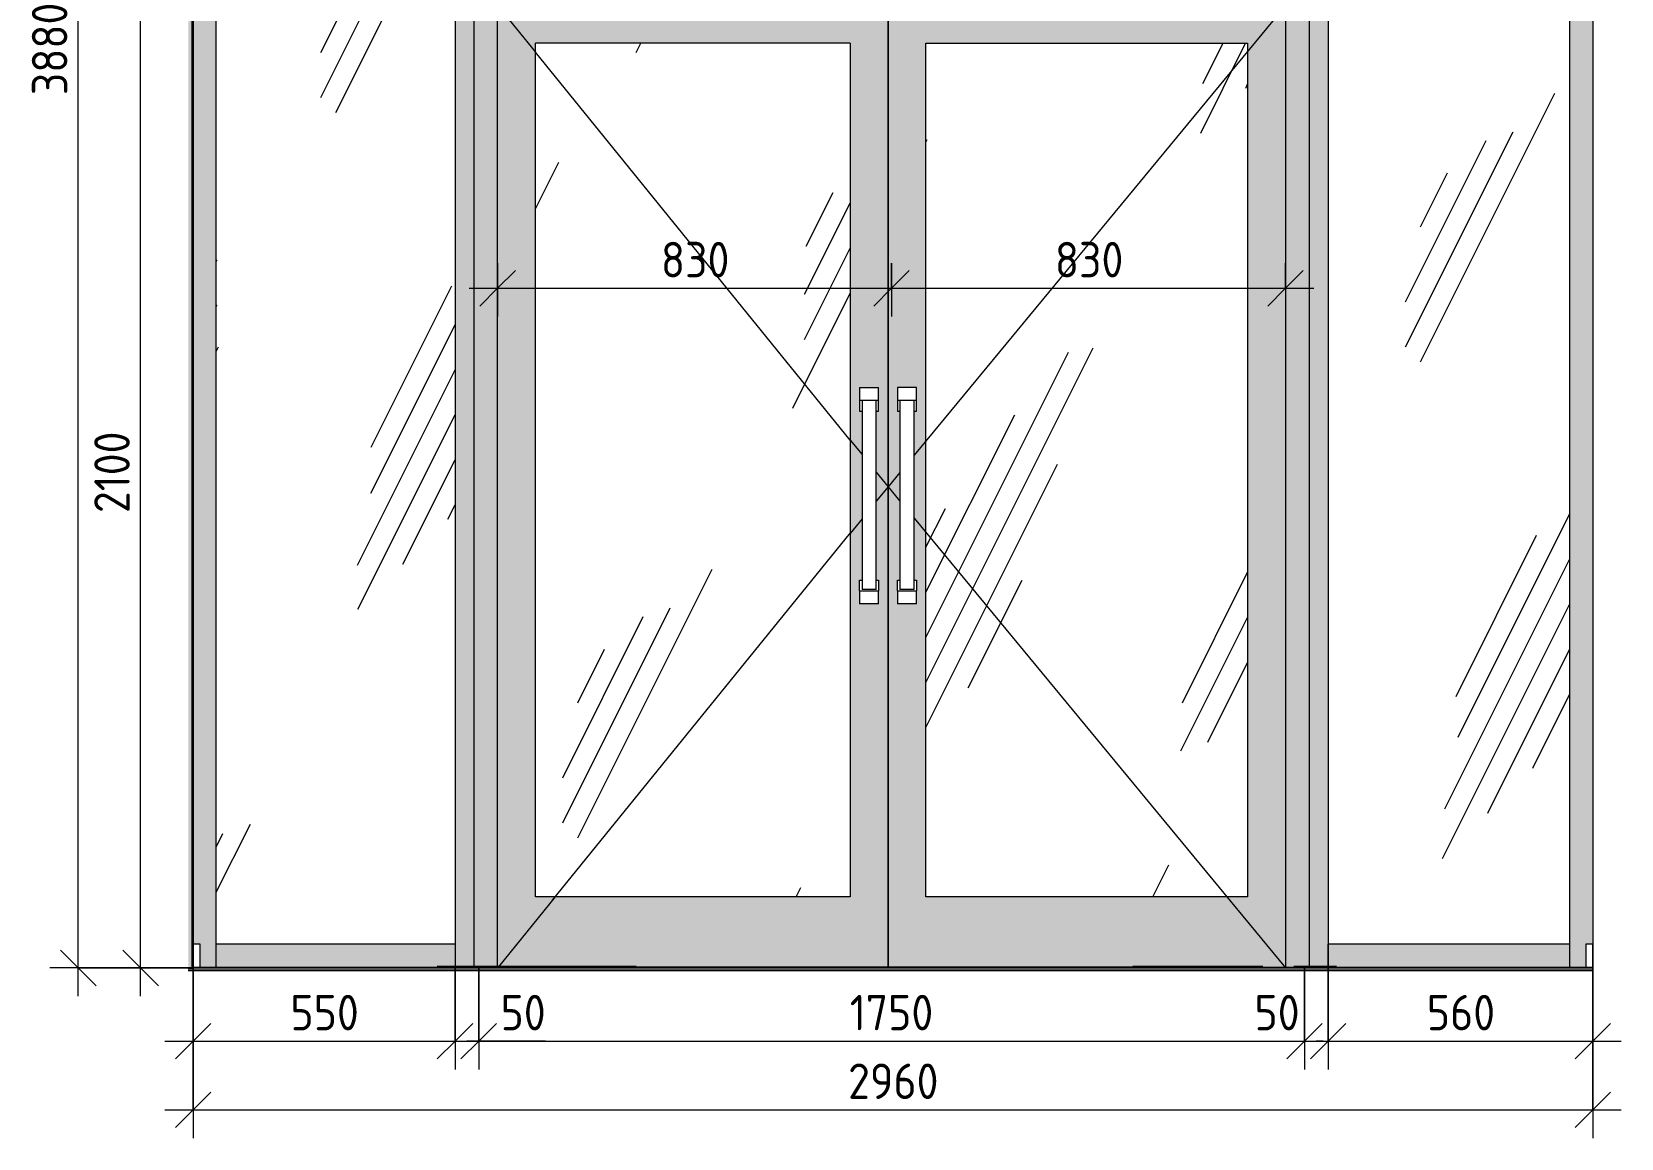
# Model space of a CAD drawing. Header units: millimetres. Extents: x 6259 to 26612, y 3838 to 8230.
# Drawn here: x 13268 to 16627, y 3840 to 6179 of the extents above; entities that cross this region are included whole.
import ezdxf

# ---------------------------------------------------------------- set-up
doc = ezdxf.new("R2010")
doc.units = ezdxf.units.MM
for name, color, linetype, lineweight in [('A-ANNO-DIMS', 7, 'Continuous', 9), ('A-ANNO-DIMS-50', 7, 'Continuous', 9), ('A-DETL', 7, 'Continuous', 9), ('A-DOOR', 7, 'Continuous', 9), ('A-FLOR', 7, 'Continuous', 9), ('A-GENM', 7, 'Continuous', 9), ('A-GLAZ-CURT', 7, 'Continuous', 9), ('A-GLAZ-CWMG', 7, 'Continuous', 9), ('I-WALL', 7, 'Continuous', 9)]:
    doc.layers.add(name, color=color, linetype=linetype, lineweight=lineweight)
for name, color, linetype, lineweight, true_color in [('A-DOOR-GLAZ', 7, 'Continuous', 9, 0x8080ff), ('A-FLOR-1', 7, 'Continuous', 9, 0x787878), ('A-FLOR-FNSH-1', 7, 'Continuous', 25, 0x3c3c3c), ('A-WALL-1', 7, 'Continuous', 25, 0x3c3c3c), ('A-WALL-FNSH-1', 7, 'Continuous', 25, 0x3c3c3c), ('I-WALL-1', 7, 'Continuous', 9, 0x787878)]:
    doc.layers.add(name, color=color, linetype=linetype, lineweight=lineweight, true_color=true_color)
doc.styles.add('ISOCPEUR', font='isocpeur.ttf', dxfattribs={"width": 0.9, "height": 75})
doc.dimstyles.new('ISO-1_5', dxfattribs={"dimscale": 304.8, "dimtxt": 74.698588, "dimasz": 0.246063, "dimexe": 0.19685, "dimexo": 0, "dimgap": 0, "dimtad": 1, "dimdec": 0, "dimrnd": 10, "dimzin": 0, "dimdsep": 46, "dimtxsty": 'ISOCPEUR', "dimblk1": 'OBLIQUE', "dimblk2": 'OBLIQUE', "dimsah": 1, "dimcen": 0.09, "dimdle": 0.19685, "dimazin": 0, "dimtfac": 1, "dimtdec": 4, "dimtix": 1, "dimtmove": 0, "dimatfit": 3, "dimfxl": 1, "dimtvp": 1, "dimtolj": 1, "dimtzin": 0, "dimarcsym": 2})
doc.dimstyles.new('ISO-1_5_1', dxfattribs={"dimscale": 304.8, "dimtxt": 74.698588, "dimasz": 0.246063, "dimexe": 0.19685, "dimexo": 0, "dimgap": 0, "dimtad": 1, "dimdec": 0, "dimrnd": 10, "dimzin": 0, "dimdsep": 46, "dimtxsty": 'ISOCPEUR', "dimblk1": 'OBLIQUE', "dimblk2": 'OBLIQUE', "dimsah": 1, "dimcen": 0.09, "dimdle": 0.19685, "dimazin": 0, "dimtfac": 1, "dimtdec": 4, "dimtix": 1, "dimtmove": 1, "dimatfit": 3, "dimfxl": 1, "dimtvp": 1, "dimtolj": 1, "dimtzin": 0, "dimarcsym": 2})
pattern_1 = [(63.435, (-9509.3, 63.5), (-511.17, 1533.5), [635, -381, 635, -381, -807.8]), (63.435, (-9509.3, 63.5), (-511.17, 1533.5), [-2032, 254, -553.8]), (63.435, (-9541, 95.2), (-511.17, 1533.5), [508, -635, 381, -381, -934.8]), (63.435, (-9541, 95.2), (-511.17, 1533.5), [-1905, 444.5, -490.3]), (63.435, (-9541, 190.5), (-511.17, 1533.5), [381, -762, 254, -381, -1061.8]), (63.435, (-9541, 190.5), (-511.17, 1533.5), [-1778, 571.5, -490.3]), (63.435, (-9445.8, 95.2), (-511.17, 1533.5), [381, -762, 317.5, -12809.3]), (63.435, (-9350.5, 190.5), (-511.17, 1533.5), [190.5, -952.5, 127, -12999.8]), (63.435, (-9509.3, 349.2), (-511.17, 1533.5), [127, -952.5, 127, -508, -1125.3]), (63.435, (-9509.3, 349.2), (-511.17, 1533.5), [-1714.5, 317.5, -807.8]), (63.435, (-8937.8, 254), (-511.17, 1533.5), [635, -952.5, 762, -503]), (63.435, (-8937.8, 158.8), (-511.17, 1533.5), [889, -635, 952.5, -376]), (63.435, (-8874.3, 190.5), (-511.17, 1533.5), [1016, -508, 762, -553.8]), (63.435, (-8779, 285.8), (-511.17, 1533.5), [635, -889, 508, -807.8]), (63.435, (-8874.3, 476.2), (-511.17, 1533.5), [317.5, -1270, 381, -871.3]), (63.435, (-8683.8, 381), (-511.17, 1533.5), [254, -1270, 254, -1061.8])]

# ---------------------------------------------------------------- blocks, each defined once
blk = doc.blocks.new('Плинтус - Плинтус темный _ст_школа_-32862084-В-16_2 этаж')
at = {"layer": 'A-GENM'}
for p, q in [((-7921, 4250), (-7936, 4250)), ((-7936, 4250), (-7936, 4200)), ((-7921, 4200), (-7921, 4250)), ((-7936, 4200), (-7921, 4200))]:
    blk.add_line(p, q, dxfattribs=at)
blk = doc.blocks.new('Плинтус - Плинтус темный _ст_школа_-32862047-В-16_2 этаж')
at = {"layer": 'A-GENM'}
for p, q in [((-10864, 4250), (-10879, 4250)), ((-10879, 4250), (-10879, 4200)), ((-10864, 4200), (-10864, 4250)), ((-10879, 4200), (-10864, 4200))]:
    blk.add_line(p, q, dxfattribs=at)
blk = doc.blocks.new('Прямоугольный импост - Импост структурный с накладкой - 160мм Темный-30756008-В-16_2 этаж')
at = {"layer": 'A-GLAZ-CWMG'}
blk.add_hatch(color=256, dxfattribs=at).paths.add_polyline_path([(-7970, 4200), (-7936, 4200), (-7936, 4250), (-7921, 4250), (-7920.5, 6300), (-7970, 6300), (-7970, 4212.5)])
blk.add_line((-7970, 6300), (-7970, 4200), dxfattribs=at)
blk = doc.blocks.new('Системная панель - Стекло - 40мм-32387041-В-16_2 этаж')
at = {"layer": 'A-GLAZ-CURT'}
h = blk.add_hatch(dxfattribs=at)
h.set_pattern_fill('FP_3', color=256, style=0, pattern_type=2)
h.set_pattern_definition(pattern_1)
h.paths.add_polyline_path([(-10830, 4250), (-10325.4, 4250), (-10325.4, 6275), (-10830, 6275), (-10830, 5165.5)])
blk = doc.blocks.new('Прямоугольный импост - Импост структурный с накладкой - 160мм Темный-30755591-В-16_2 этаж')
at = {"layer": 'A-GLAZ-CWMG'}
blk.add_hatch(color=256, dxfattribs=at).paths.add_polyline_path([(-10325.4, 4202), (-10285.4, 4202), (-10285.4, 6285), (-10275.4, 6285), (-10275.4, 6300), (-10325.4, 6300), (-10325.4, 4240)])
for p, q in [((-10325.4, 6300), (-10325.4, 4202)), ((-10275.4, 6300), (-10275.4, 6285))]:
    blk.add_line(p, q, dxfattribs=at)
blk = doc.blocks.new('Системная панель - Стекло - 40мм-32387061-В-16_2 этаж')
at = {"layer": 'A-GLAZ-CURT'}
h = blk.add_hatch(dxfattribs=at)
h.set_pattern_fill('FP_3', color=256, style=0, pattern_type=2)
h.set_pattern_definition(pattern_1)
h.paths.add_polyline_path([(-7970, 4250), (-7970, 6275), (-8480.4, 6275), (-8480.4, 4250)])
blk = doc.blocks.new('Прямоугольный импост - Импост структурный с накладкой - 160мм Темный-32387059-В-16_2 этаж')
at = {"layer": 'A-GLAZ-CWMG'}
blk.add_hatch(color=256, dxfattribs=at).paths.add_polyline_path([(-8463, 4200), (-7970, 4200), (-7970, 4250), (-8480.4, 4250), (-8480.4, 4202), (-8463, 4202)])
for p, q in [((-8480.4, 4202), (-8480.4, 4250)), ((-7970, 4250), (-8480.4, 4250)), ((-7970, 4250), (-7970, 4200))]:
    blk.add_line(p, q, dxfattribs=at)
blk = doc.blocks.new('Прямоугольный импост - Импост структурный с накладкой - 160мм Темный-V1-В-16_2 этаж')
at = {"layer": 'A-GLAZ-CWMG'}
blk.add_hatch(color=256, dxfattribs=at).paths.add_polyline_path([(-8490.4, 4202), (-8480.4, 4202), (-8480.4, 6300), (-8530.4, 6300), (-8530.4, 6285), (-8520.4, 6285), (-8520.4, 4202)])
for p, q in [((-8530.4, 6300), (-8530.4, 6285)), ((-8480.4, 6300), (-8480.4, 4202))]:
    blk.add_line(p, q, dxfattribs=at)
blk = doc.blocks.new('Прямоугольный импост - Импост структурный с накладкой - 160мм Темный-30755595-В-16_2 этаж')
at = {"layer": 'A-GLAZ-CWMG'}
blk.add_hatch(color=256, dxfattribs=at).paths.add_polyline_path([(-10830, 4200), (-10830, 6300), (-10880, 6300), (-10880, 4200), (-10879, 4200.5), (-10879, 4250), (-10864, 4250), (-10864, 4200), (-10840, 4200)])
blk.add_line((-10830, 4200), (-10830, 6300), dxfattribs=at)
blk = doc.blocks.new('Дверь_Витражная_остекление_ - ВВ-16 остекление-32390142-В-16_2 этаж')
at = {"layer": 'A-DOOR'}
blk.add_hatch(color=256, dxfattribs=at).paths.add_polyline_path([(-8570.4, 4200), (-8553, 4200), (-8553, 4202), (-8520.4, 4202), (-8520.4, 6285), (-10285.4, 6285), (-10285.4, 4202), (-10235.4, 4202), (-10235.4, 6235), (-8570.4, 6235), (-8570.4, 4202)])
h = blk.add_hatch(color=256, dxfattribs=at)
h.paths.add_polyline_path([(-9942.9, 4202), (-9410.4, 4202), (-9410.4, 6235), (-10235.4, 6235), (-10235.4, 4202), (-10147, 4202)])
h.paths.add_polyline_path([(-10155.4, 4350), (-10155.4, 6155), (-9490.4, 6155), (-9490.4, 4350), (-10147, 4350)])
h.paths.add_polyline_path([(-9467.8, 4970), (-9470.4, 4970), (-9470.4, 5020), (-9465.4, 5020), (-9465.4, 5377.5), (-9470.4, 5378), (-9470.4, 5427.5), (-9430.4, 5427.5), (-9430.4, 5377.5), (-9435.4, 5377.5), (-9435.4, 5020), (-9430.4, 5020), (-9430.4, 4970), (-9464.6, 4970)])
h = blk.add_hatch(color=256, dxfattribs=at)
h.paths.add_polyline_path([(-8570.4, 4200), (-8570.4, 6235), (-9410.4, 6235), (-9410.4, 4202), (-8618.7, 4202), (-8618.7, 4200)])
h.paths.add_polyline_path([(-9330.4, 4350), (-9330.4, 6155), (-8650.4, 6155), (-8650.4, 4350), (-8662.7, 4350)])
h.paths.add_polyline_path([(-9384.6, 4970), (-9390.4, 4970), (-9390.4, 5020), (-9385.4, 5020), (-9385.4, 5377.5), (-9390.4, 5378), (-9390.4, 5427.5), (-9350.4, 5427.5), (-9350.4, 5377.5), (-9355.4, 5377.5), (-9355.4, 5020), (-9350.4, 5020), (-9350.4, 4970), (-9380.4, 4970)])
h = blk.add_hatch(dxfattribs=at)
h.set_pattern_fill('FP_3', color=256, style=0, pattern_type=2)
h.set_pattern_definition(pattern_1)
h.paths.add_polyline_path([(-9490.4, 4350), (-9490.4, 6155), (-10155.4, 6155), (-10155.4, 4350), (-10147, 4350)])
h = blk.add_hatch(dxfattribs=at)
h.set_pattern_fill('FP_3', color=256, style=0, pattern_type=2)
h.set_pattern_definition(pattern_1)
h.paths.add_polyline_path([(-8650.4, 4350), (-8650.4, 6155), (-9330.4, 6155), (-9330.4, 4350), (-8662.7, 4350)])
for p, q in [((-10285.4, 6285), (-10285.4, 4202)), ((-8520.4, 6285), (-10285.4, 6285)), ((-8520.4, 6285), (-8520.4, 4202)), ((-10235.4, 4202), (-10235.4, 6235)), ((-9410.4, 6235), (-10235.4, 6235)), ((-10235.4, 6235), (-10155.4, 6136.3)), ((-9410.4, 6235), (-9410.4, 4202)), ((-8570.4, 6235), (-9410.4, 6235)), ((-9410.4, 4202), (-9410.4, 6235)), ((-8570.4, 6235), (-9355.4, 5284.1)), ((-8570.4, 6235), (-8570.4, 4200)), ((-9330.4, 4350), (-9330.4, 6155)), ((-9330.4, 6155), (-8650.4, 6155)), ((-8650.4, 6155), (-8650.4, 4350)), ((-9470.4, 5427.5), (-9470.4, 5400)), ((-9470.4, 5427.5), (-9430.4, 5427.5)), ((-9430.4, 5400), (-9430.4, 5427.5)), ((-9390.4, 5427.5), (-9390.4, 5400)), ((-9350.4, 5427.5), (-9390.4, 5427.5)), ((-9350.4, 5400), (-9350.4, 5427.5)), ((-9430.4, 5400), (-9470.4, 5400)), ((-9470.4, 5400), (-9470.4, 5377.5)), ((-9470.4, 5377.5), (-9465.4, 5377.5)), ((-9465.4, 5400), (-9465.4, 5000)), ((-9435.5, 5377.5), (-9430.4, 5377.5)), ((-9435.4, 5000), (-9435.4, 5400)), ((-9430.4, 5377.5), (-9430.4, 5400)), ((-9350.4, 5400), (-9390.4, 5400)), ((-9390.4, 5400), (-9390.4, 5377.5)), ((-9390.4, 5377.5), (-9385.4, 5377.5)), ((-9385.4, 5400), (-9385.4, 5000)), ((-9355.5, 5377.5), (-9350.4, 5377.5)), ((-9355.4, 5000), (-9355.4, 5400)), ((-9350.4, 5377.5), (-9350.4, 5400)), ((-9490.4, 5316.2), (-9465.4, 5285.3)), ((-9435.4, 5248.3), (-9410.4, 5217.5)), ((-9385.4, 5247.8), (-9410.4, 5217.5)), ((-9410.4, 5217.5), (-9435.4, 5186.7)), ((-9410.4, 5217.5), (-9385.4, 5187.2)), ((-9465.4, 5149.7), (-9490.4, 5118.8)), ((-9355.4, 5150.9), (-8570.4, 4200)), ((-9470.4, 4997.5), (-9470.4, 5020)), ((-9470.4, 5020), (-9465.4, 5020)), ((-9435.4, 5020), (-9430.4, 5020)), ((-9430.4, 5020), (-9430.4, 4997.5)), ((-9390.4, 4997.5), (-9390.4, 5020)), ((-9390.4, 5020), (-9385.4, 5020)), ((-9355.4, 5020), (-9350.4, 5020)), ((-9350.4, 5020), (-9350.4, 4997.5)), ((-9470.4, 4997.5), (-9470.4, 4970)), ((-9470.4, 4997.5), (-9430.4, 4997.5)), ((-9435.4, 5000), (-9465.4, 5000)), ((-9430.4, 4970), (-9430.4, 4997.5)), ((-9390.4, 4997.5), (-9390.4, 4970)), ((-9390.4, 4997.5), (-9350.4, 4997.5)), ((-9355.4, 5000), (-9385.4, 5000)), ((-9350.4, 4970), (-9350.4, 4997.5)), ((-9430.4, 4970), (-9470.4, 4970)), ((-9350.4, 4970), (-9390.4, 4970)), ((-10113.8, 4350), (-10233.8, 4202)), ((-8650.4, 4350), (-9330.4, 4350))]:
    blk.add_line(p, q, dxfattribs=at)
at = {"layer": 'A-DOOR-GLAZ'}
for p, q in [((-9490.4, 6155), (-10155.4, 6155)), ((-10155.4, 4350), (-10155.4, 6155)), ((-9490.4, 6155), (-9490.4, 4350)), ((-9490.4, 4350), (-10155.4, 4350))]:
    blk.add_line(p, q, dxfattribs=at)
blk = doc.blocks.new('Прямоугольный импост - Импост структурный с накладкой - 160мм Темный-32387142-В-16_2 этаж')
at = {"layer": 'A-GLAZ-CWMG'}
blk.add_hatch(color=256, dxfattribs=at).paths.add_polyline_path([(-10830, 4200), (-10363, 4200), (-10363, 4202), (-10325.4, 4202), (-10325.4, 4250), (-10830, 4250), (-10830, 4202)])
for p, q in [((-10830, 4200), (-10830, 4250)), ((-10325.4, 4250), (-10830, 4250)), ((-10325.4, 4250), (-10325.4, 4202))]:
    blk.add_line(p, q, dxfattribs=at)
blk = doc.blocks.new('DIMBLOCK20-В-16_2 этаж')
at = {"layer": 'A-ANNO-DIMS-50'}
for p, q in [((13608.8, 4200), (13608.8, 3985.1)), ((13608.8, 4045.1), (13608.8, 4200)), ((14162.4, 4200), (14162.4, 3985.1)), ((14162.4, 4045.1), (14162.4, 4200)), ((13548.8, 4045.1), (14162.4, 4045.1))]:
    blk.add_line(p, q, dxfattribs=at)
at = {"layer": 'A-ANNO-DIMS-50', "lineweight": 20}
for p, q in [((13608.8, 4045.1), (13646.3, 4082.6)), ((14162.4, 4045.1), (14199.9, 4082.6)), ((13608.8, 4045.1), (13571.3, 4007.6)), ((14162.4, 4045.1), (14124.9, 4007.6))]:
    blk.add_line(p, q, dxfattribs=at)
at = {"layer": 'A-ANNO-DIMS-50', "color": 0, "insert": (13814.5, 4143.1), "char_height": 75, "width": 170.658, "attachment_point": 1, "line_spacing_factor": 1.149209, "style": 'ISOCPEUR'}
blk.add_mtext('550', dxfattribs=at)
blk = doc.blocks.new('_Oblique')
at = {"color": 0, "linetype": 'ByBlock', "lineweight": -2}
blk.add_line((-0.5, -0.5), (0.5, 0.5), dxfattribs=at)
blk = doc.blocks.new('DIMBLOCK21-В-16_2 этаж')
at = {"layer": 'A-ANNO-DIMS-50'}
for p, q in [((14162.4, 4200), (14162.4, 3985.1)), ((14162.4, 4045.1), (14162.4, 4200)), ((14212.4, 4200), (14212.4, 3985.1)), ((14212.4, 4045.1), (14212.4, 4200)), ((14162.4, 4045.1), (14212.4, 4045.1)), ((14208.6, 4045.1), (14187.4, 4045.1)), ((14353.4, 4045.1), (14208.6, 4045.1))]:
    blk.add_line(p, q, dxfattribs=at)
at = {"layer": 'A-ANNO-DIMS-50', "lineweight": 20}
for p, q in [((14162.4, 4045.1), (14199.9, 4082.6)), ((14212.4, 4045.1), (14249.9, 4082.6)), ((14162.4, 4045.1), (14124.9, 4007.6)), ((14212.4, 4045.1), (14174.9, 4007.6))]:
    blk.add_line(p, q, dxfattribs=at)
at = {"layer": 'A-ANNO-DIMS-50', "color": 0, "insert": (14258.6, 4143.1), "char_height": 75, "width": 113.772, "attachment_point": 1, "line_spacing_factor": 1.149209, "style": 'ISOCPEUR'}
blk.add_mtext('50', dxfattribs=at)
blk = doc.blocks.new('DIMBLOCK22-В-16_2 этаж')
at = {"layer": 'A-ANNO-DIMS-50'}
for p, q in [((14212.4, 4200), (14212.4, 3985.1)), ((14212.4, 4045.1), (14212.4, 4200)), ((15957.4, 4200), (15957.4, 3985.1)), ((15957.4, 4045.1), (15957.4, 4200)), ((14212.4, 4045.1), (15957.4, 4045.1))]:
    blk.add_line(p, q, dxfattribs=at)
at = {"layer": 'A-ANNO-DIMS-50', "lineweight": 20}
for p, q in [((14212.4, 4045.1), (14249.9, 4082.6)), ((15957.4, 4045.1), (15994.9, 4082.6)), ((14212.4, 4045.1), (14174.9, 4007.6)), ((15957.4, 4045.1), (15919.9, 4007.6))]:
    blk.add_line(p, q, dxfattribs=at)
at = {"layer": 'A-ANNO-DIMS-50', "color": 0, "insert": (14996.5, 4143.1), "char_height": 75, "width": 212.029, "attachment_point": 1, "line_spacing_factor": 1.149209, "style": 'ISOCPEUR'}
blk.add_mtext('1750', dxfattribs=at)
blk = doc.blocks.new('DIMBLOCK23-В-16_2 этаж')
at = {"layer": 'A-ANNO-DIMS-50'}
for p, q in [((15957.4, 4200), (15957.4, 3985.1)), ((15957.4, 4045.1), (15957.4, 4200)), ((16007.4, 4200), (16007.4, 3985.1)), ((16007.4, 4045.1), (16007.4, 4200)), ((15851.8, 4045.1), (15996.7, 4045.1)), ((15957.4, 4045.1), (16007.4, 4045.1)), ((15996.7, 4045.1), (15982.4, 4045.1))]:
    blk.add_line(p, q, dxfattribs=at)
at = {"layer": 'A-ANNO-DIMS-50', "lineweight": 20}
for p, q in [((15957.4, 4045.1), (15994.9, 4082.6)), ((16007.4, 4045.1), (16044.9, 4082.6)), ((15957.4, 4045.1), (15919.9, 4007.6)), ((16007.4, 4045.1), (15969.9, 4007.6))]:
    blk.add_line(p, q, dxfattribs=at)
at = {"layer": 'A-ANNO-DIMS-50', "color": 0, "insert": (15851.8, 4143.1), "char_height": 75, "width": 113.772, "attachment_point": 1, "line_spacing_factor": 1.149209, "style": 'ISOCPEUR'}
blk.add_mtext('50', dxfattribs=at)
blk = doc.blocks.new('DIMBLOCK24-В-16_2 этаж')
at = {"layer": 'A-ANNO-DIMS-50'}
for p, q in [((16007.4, 4200), (16007.4, 3985.1)), ((16007.4, 4045.1), (16007.4, 4200)), ((16566.8, 4200), (16566.8, 3985.1)), ((16566.8, 4045.1), (16566.8, 4200)), ((16007.4, 4045.1), (16626.8, 4045.1))]:
    blk.add_line(p, q, dxfattribs=at)
at = {"layer": 'A-ANNO-DIMS-50', "lineweight": 20}
for p, q in [((16007.4, 4045.1), (16044.9, 4082.6)), ((16566.8, 4045.1), (16604.3, 4082.6)), ((16007.4, 4045.1), (15969.9, 4007.6)), ((16566.8, 4045.1), (16529.3, 4007.6))]:
    blk.add_line(p, q, dxfattribs=at)
at = {"layer": 'A-ANNO-DIMS-50', "color": 0, "insert": (16216, 4143.1), "char_height": 75, "width": 170.658, "attachment_point": 1, "line_spacing_factor": 1.149209, "style": 'ISOCPEUR'}
blk.add_mtext('560', dxfattribs=at)
blk = doc.blocks.new('DIMBLOCK25-В-16_2 этаж')
at = {"layer": 'A-ANNO-DIMS-50', "lineweight": 20}
for p, q in [((13497.9, 6300), (13460.4, 6337.5)), ((13497.9, 6300), (13535.4, 6262.5)), ((13497.9, 4200), (13460.4, 4237.5)), ((13497.9, 4200), (13535.4, 4162.5))]:
    blk.add_line(p, q, dxfattribs=at)
at = {"layer": 'A-ANNO-DIMS-50'}
for p, q in [((13607.8, 6300), (13437.9, 6300)), ((13497.9, 4140), (13497.9, 6300)), ((13497.9, 6300), (13607.8, 6300)), ((13589.5, 4200), (13437.9, 4200)), ((13497.9, 4200), (13599.4, 4200))]:
    blk.add_line(p, q, dxfattribs=at)
at = {"layer": 'A-ANNO-DIMS-50', "color": 0, "insert": (13399.9, 5161.7), "char_height": 75, "width": 212.029, "attachment_point": 1, "rotation": 90, "line_spacing_factor": 1.149209, "style": 'ISOCPEUR'}
blk.add_mtext('2100', dxfattribs=at)
blk = doc.blocks.new('DIMBLOCK28-В-16_2 этаж')
at = {"layer": 'A-ANNO-DIMS-50', "lineweight": 20}
for p, q in [((13366.2, 8080), (13328.7, 8117.5)), ((13366.2, 8080), (13403.7, 8042.5)), ((13366.2, 4200), (13328.7, 4237.5)), ((13366.2, 4200), (13403.7, 4162.5))]:
    blk.add_line(p, q, dxfattribs=at)
at = {"layer": 'A-ANNO-DIMS-50'}
for p, q in [((13589.5, 8080), (13306.2, 8080)), ((13366.2, 4140), (13366.2, 8080)), ((13366.2, 8080), (13589.5, 8080)), ((13607.8, 4200), (13306.2, 4200)), ((13366.2, 4200), (13607.8, 4200))]:
    blk.add_line(p, q, dxfattribs=at)
at = {"layer": 'A-ANNO-DIMS-50', "color": 0, "insert": (13268.2, 6045.2), "char_height": 75, "width": 227.543, "attachment_point": 1, "rotation": 90, "line_spacing_factor": 1.149209, "style": 'ISOCPEUR'}
blk.add_mtext('3880', dxfattribs=at)
blk = doc.blocks.new('DIMBLOCK29-В-16_2 этаж')
at = {"layer": 'A-ANNO-DIMS-50'}
for p, q in [((14252.4, 5690), (14252.4, 5577)), ((14252.4, 5637), (14252.4, 5690)), ((15084.9, 5690), (15084.9, 5577)), ((15084.9, 5637), (15084.9, 5690)), ((14192.4, 5637), (15084.9, 5637))]:
    blk.add_line(p, q, dxfattribs=at)
at = {"layer": 'A-ANNO-DIMS-50', "lineweight": 20}
for p, q in [((14252.4, 5637), (14289.9, 5674.5)), ((15084.9, 5637), (15122.4, 5674.5)), ((14252.4, 5637), (14214.9, 5599.5)), ((15084.9, 5637), (15047.4, 5599.5))]:
    blk.add_line(p, q, dxfattribs=at)
at = {"layer": 'A-ANNO-DIMS-50', "color": 0, "insert": (14597.5, 5735), "char_height": 75, "width": 170.658, "attachment_point": 1, "line_spacing_factor": 1.149209, "style": 'ISOCPEUR'}
blk.add_mtext('830', dxfattribs=at)
blk = doc.blocks.new('DIMBLOCK30-В-16_2 этаж')
at = {"layer": 'A-ANNO-DIMS-50'}
for p, q in [((15084.9, 5690), (15084.9, 5577)), ((15084.9, 5637), (15084.9, 5690)), ((15917.4, 5690), (15917.4, 5577)), ((15917.4, 5637), (15917.4, 5690)), ((15084.9, 5637), (15977.4, 5637))]:
    blk.add_line(p, q, dxfattribs=at)
at = {"layer": 'A-ANNO-DIMS-50', "lineweight": 20}
for p, q in [((15084.9, 5637), (15122.4, 5674.5)), ((15917.4, 5637), (15954.9, 5674.5)), ((15084.9, 5637), (15047.4, 5599.5)), ((15917.4, 5637), (15879.9, 5599.5))]:
    blk.add_line(p, q, dxfattribs=at)
at = {"layer": 'A-ANNO-DIMS-50', "color": 0, "insert": (15430, 5735), "char_height": 75, "width": 170.658, "attachment_point": 1, "line_spacing_factor": 1.149209, "style": 'ISOCPEUR'}
blk.add_mtext('830', dxfattribs=at)
blk = doc.blocks.new('DIMBLOCK31-В-16_2 этаж')
at = {"layer": 'A-ANNO-DIMS-50'}
for p, q in [((13608.8, 4200), (13608.8, 3840)), ((13608.8, 3900), (13608.8, 4200)), ((16566.8, 4200), (16566.8, 3840)), ((16566.8, 3900), (16566.8, 4200)), ((13548.8, 3900), (16626.8, 3900))]:
    blk.add_line(p, q, dxfattribs=at)
at = {"layer": 'A-ANNO-DIMS-50', "lineweight": 20}
for p, q in [((13608.8, 3900), (13646.3, 3937.5)), ((16566.8, 3900), (16604.3, 3937.5)), ((13608.8, 3900), (13571.3, 3862.5)), ((16566.8, 3900), (16529.3, 3862.5))]:
    blk.add_line(p, q, dxfattribs=at)
at = {"layer": 'A-ANNO-DIMS-50', "color": 0, "insert": (14993, 3997.9), "char_height": 75, "width": 227.543, "attachment_point": 1, "line_spacing_factor": 1.149209, "style": 'ISOCPEUR'}
blk.add_mtext('2960', dxfattribs=at)

msp = doc.modelspace()

# ---------------------------------------------------------------- hatches: boundary and pattern name
at = {"layer": 'A-FLOR'}
for points in [[(15083, 4200), (15100.1, 4200), (15100.1, 4202), (14544.9, 4202), (14544.9, 4200), (15077.4, 4200)], [(15594.6, 4200), (15594.6, 4202), (15100.1, 4202), (15100.1, 4200), (15507.3, 4200)]]:
    msp.add_hatch(color=256, dxfattribs=at).paths.add_polyline_path(points)
at = {"layer": 'A-FLOR-1'}
h = msp.add_hatch(color=256, dxfattribs=at)
h.paths.add_polyline_path([(15934.8, 4200), (16024.8, 4200), (16024.8, 4202), (15934.8, 4202)])
h.paths.add_polyline_path([(15594.6, 4200), (15869.2, 4200), (15869.2, 4202), (15594.6, 4202)])
h.paths.add_polyline_path([(14162.4, 4200), (14544.9, 4200), (14544.9, 4202), (14124.8, 4202), (14124.8, 4200)])
at = {"layer": 'I-WALL-1'}
h = msp.add_hatch(dxfattribs=at)
h.set_pattern_fill('FP_2', color=256, style=0, pattern_type=2)
h.set_pattern_definition([(0, (14851.524, 0), (60.96, 15.24), [5.029, -40.691, 5.029, -40.691, -243.84]), (0, (14851.524, 0), (60.96, 15.24), [-91.44, 5.029, -86.411, 5.029, -40.691, -106.68]), (0, (14851.524, 0), (60.96, 15.24), [-228.6, 5.029, -25.451, 5.029, -71.171]), (120, (14874.384, 7.62), (-43.678227, 45.17291), [5.029, -40.691, 5.029, -40.691, -243.84]), (120, (14874.384, 7.62), (-43.678227, 45.17291), [-91.44, 5.029, -86.411, 5.029, -40.691, -106.68]), (120, (14874.384, 7.62), (-43.678227, 45.17291), [-228.6, 5.029, -25.451, 5.029, -71.171]), (240, (14882.004, 38.1), (-17.281773, -60.41291), [5.029, -40.691, 5.029, -40.691, -243.84]), (240, (14882.004, 38.1), (-17.281773, -60.41291), [-91.44, 5.029, -86.411, 5.029, -40.691, -106.68]), (240, (14882.004, 38.1), (-17.281773, -60.41291), [-228.6, 5.029, -25.451, 5.029, -71.171])])
h.paths.add_polyline_path([(13607.8, 4200), (13607.8, 8080), (13598.6, 8080), (13598.6, 4200)])

# ---------------------------------------------------------------- linework, layer by layer
at = {"layer": 'A-DETL'}
for p, q in [((14997.4, 5316.2), (14332.4, 6136.3)), ((14997.4, 5120), (14367.6, 4343.2))]:
    msp.add_line(p, q, dxfattribs=at)
at = {"layer": 'A-FLOR'}
for p, q in [((14544.9, 4202), (15594.6, 4202)), ((15100.1, 4200), (15100.1, 4202))]:
    msp.add_line(p, q, dxfattribs=at)
at = {"layer": 'A-FLOR-FNSH-1'}
for p, q in [((16567.3, 4200), (13607.8, 4200)), ((14544.9, 4202), (14124.8, 4202)), ((14124.8, 4202), (14124.8, 4200)), ((14544.9, 4200), (14544.9, 4202)), ((15869.2, 4202), (15594.6, 4202)), ((15594.6, 4202), (15594.6, 4200)), ((15869.2, 4200), (15869.2, 4202)), ((16024.8, 4202), (15934.8, 4202)), ((15934.8, 4202), (15934.8, 4200)), ((16024.8, 4200), (16024.8, 4202)), ((13598.6, 4195), (16567.3, 4195))]:
    msp.add_line(p, q, dxfattribs=at)
at = {"layer": 'A-WALL-1'}
for p, q in [((13607.8, 4200), (13607.8, 8080.1)), ((13598.6, 4200), (13607.8, 4200))]:
    msp.add_line(p, q, dxfattribs=at)
at = {"layer": 'A-WALL-FNSH-1'}
for p, q in [((13607.8, 8080.1), (13607.8, 4200)), ((13608.8, 4200), (13608.8, 8080.1))]:
    msp.add_line(p, q, dxfattribs=at)
at = {"layer": 'I-WALL'}
msp.add_line((16566.8, 7650), (16566.8, 4200), dxfattribs=at)

# ---------------------------------------------------------------- block references
at = {"layer": 'A-DOOR'}
msp.add_blockref('Дверь_Витражная_остекление_ - ВВ-16 остекление-32390142-В-16_2 этаж', (24487.8, 0), dxfattribs=at)
at = {"layer": 'A-GENM'}
for name in ['Плинтус - Плинтус темный _ст_школа_-32862047-В-16_2 этаж', 'Плинтус - Плинтус темный _ст_школа_-32862084-В-16_2 этаж']:
    msp.add_blockref(name, (24487.8, 0), dxfattribs=at)
at = {"layer": 'A-GLAZ-CURT'}
for name in ['Системная панель - Стекло - 40мм-32387041-В-16_2 этаж', 'Системная панель - Стекло - 40мм-32387061-В-16_2 этаж']:
    msp.add_blockref(name, (24487.8, 0), dxfattribs=at)
at = {"layer": 'A-GLAZ-CWMG'}
for name in ['Прямоугольный импост - Импост структурный с накладкой - 160мм Темный-30755595-В-16_2 этаж', 'Прямоугольный импост - Импост структурный с накладкой - 160мм Темный-30755591-В-16_2 этаж', 'Прямоугольный импост - Импост структурный с накладкой - 160мм Темный-V1-В-16_2 этаж', 'Прямоугольный импост - Импост структурный с накладкой - 160мм Темный-30756008-В-16_2 этаж', 'Прямоугольный импост - Импост структурный с накладкой - 160мм Темный-32387142-В-16_2 этаж', 'Прямоугольный импост - Импост структурный с накладкой - 160мм Темный-32387059-В-16_2 этаж']:
    msp.add_blockref(name, (24487.8, 0), dxfattribs=at)

# ---------------------------------------------------------------- dimensions: what is measured, and where the dimension line sits
at = {"layer": 'A-ANNO-DIMS'}
for base, p1, p2, override, picture, middle in [((13366.2, 8080), (13607.8, 4200), (13589.5, 8080), {"dimpost": '<>', "dimfxl": 3880.043126}, 'DIMBLOCK28-В-16_2 этаж', (13328.7, 6140)), ((13497.9, 6300), (13589.5, 4200), (13607.8, 6300), {"dimpost": '<>', "dimfxl": 2100.079679}, 'DIMBLOCK25-В-16_2 этаж', (13460.4, 5250))]:
    dim = msp.add_linear_dim(base=base, p1=p1, p2=p2, angle=90, dimstyle='ISO-1_5', override=override, dxfattribs=at)
    dim.commit()
    dim.dimension.update_dxf_attribs({"geometry": picture, "text_midpoint": middle})
for base, p1, p2, override, picture, middle in [((15084.8567947, 5636.992871), (14252.3567947, 5690.0258796), (15084.8567947, 5690.0258796), {"dimpost": '<>', "dimfxl": 832.5}, 'DIMBLOCK29-В-16_2 этаж', (14668.6067947, 5674.492871)), ((15917.3567947, 5636.992871), (15084.8567947, 5690.0258796), (15917.3567947, 5690.0258796), {"dimpost": '<>', "dimfxl": 832.5}, 'DIMBLOCK30-В-16_2 этаж', (15501.1067947, 5674.492871)), ((14162.4, 4045.1), (13608.8, 4200), (14162.4, 4200), {"dimpost": '<>', "dimfxl": 553.551257}, 'DIMBLOCK20-В-16_2 этаж', (13885.6, 4082.6)), ((16566.8, 3900), (13608.8, 4200), (16566.8, 4200), {"dimpost": '<>', "dimfxl": 2957.99998}, 'DIMBLOCK31-В-16_2 этаж', (15087.8, 3937.5)), ((15957.4, 4045.1), (14212.4, 4200), (15957.4, 4200), {"dimpost": '<>', "dimfxl": 1745}, 'DIMBLOCK22-В-16_2 этаж', (15084.9, 4082.6)), ((16566.8, 4045.1), (16007.4, 4200), (16566.8, 4200), {"dimpost": '<>', "dimfxl": 559.448723}, 'DIMBLOCK24-В-16_2 этаж', (16287.1, 4082.6))]:
    dim = msp.add_linear_dim(base=base, p1=p1, p2=p2, dimstyle='ISO-1_5', override=override, dxfattribs=at)
    dim.commit()
    dim.dimension.update_dxf_attribs({"geometry": picture, "text_midpoint": middle})
for base, p1, p2, picture, middle in [((14212.4, 4045.1), (14162.4, 4200), (14212.4, 4200), 'DIMBLOCK21-В-16_2 этаж', (14315.5, 4093.1)), ((16007.4, 4045.1), (15957.4, 4200), (16007.4, 4200), 'DIMBLOCK23-В-16_2 этаж', (15908.7, 4093.1))]:
    dim = msp.add_linear_dim(base=base, p1=p1, p2=p2, dimstyle='ISO-1_5_1', override={"dimpost": '<>', "dimfxl": 50}, dxfattribs=at)
    dim.commit()
    dim.dimension.update_dxf_attribs({"geometry": picture, "text_midpoint": middle, "dimtype": 160})

doc.saveas('drawing.dxf')
